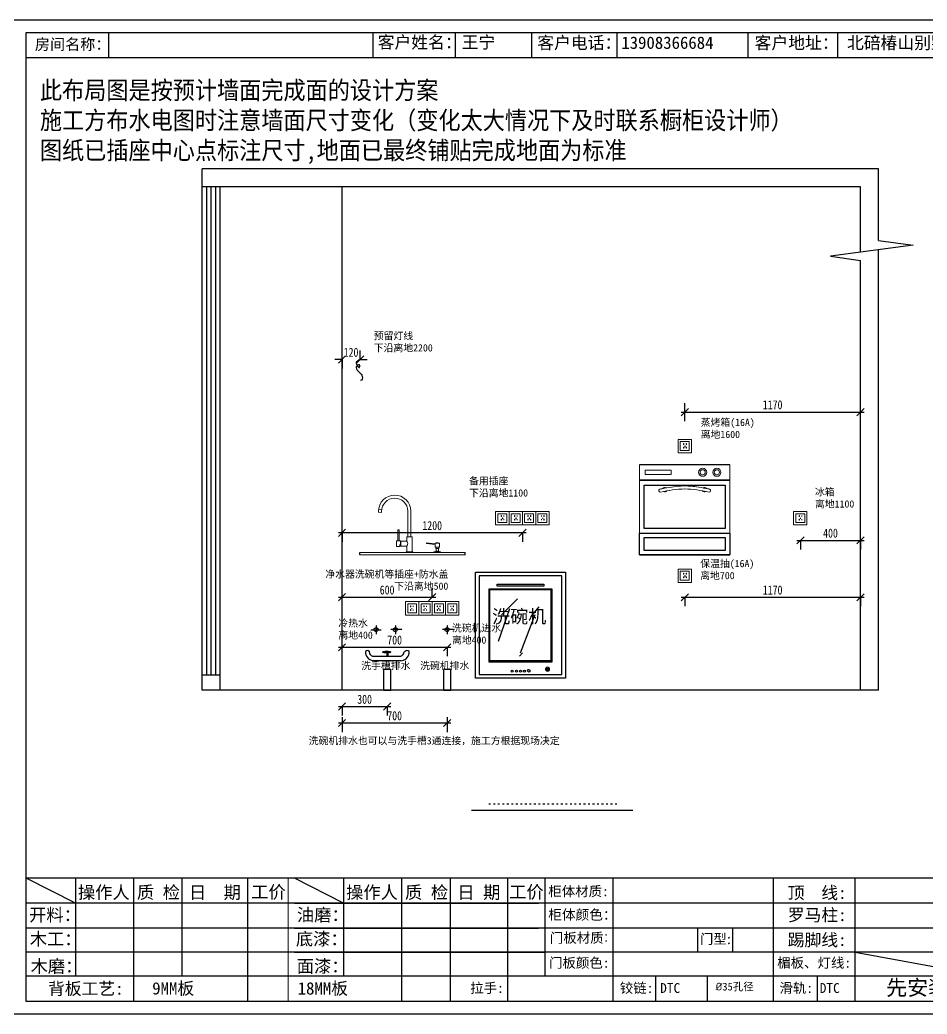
# Model space of a CAD drawing. Header units: millimetres. Extents: x -497855 to 324262, y -590254 to -173602.
# Drawn here: x -479305 to -473269, y -577022 to -570405 of the extents above; entities that cross this region are included whole.
import ezdxf

# ---------------------------------------------------------------- set-up
doc = ezdxf.new("R2010")
doc.units = ezdxf.units.MM
doc.header["$PDMODE"] = 3
for name, pattern in [('ACAD_ISO03W100', [30, 12, -18]), ('CENTERX2', [4, 2.5, -0.5, 0.5, -0.5]), ('DASH', [0.35, 0.25, -0.1])]:
    doc.linetypes.add(name, pattern=pattern)
for name, color, linetype in [('C', 145, 'Continuous'), ('HL_000 图签', 7, 'Continuous'), ('厨房电器', 7, 'Continuous'), ('柜体', 7, 'Continuous'), ('水电图层', 4, 'Continuous')]:
    doc.layers.add(name, color=color, linetype=linetype)
doc.layers.add('实物线', color=7, linetype='Continuous', lineweight=20)
doc.styles.add('HL_黑体', font='simhei.ttf')
doc.styles.get("Standard").update_dxf_attribs({"font": 'txt', "bigfont": 'gbcbig.shx'})
doc.styles.add('宋体', font='', dxfattribs={"width": 0.9})
doc.styles.add('数、文', font='', dxfattribs={"width": 0.8})
doc.styles.get('宋体').set_extended_font_data('SimSun')
doc.styles.get('数、文').set_extended_font_data('SimSun')
doc.dimstyles.new('60', dxfattribs={"dimscale": 60, "dimtxt": 1, "dimasz": 0.8, "dimexe": 1, "dimexo": 3, "dimgap": 0.3, "dimtad": 1, "dimdec": 0, "dimtxsty": '数、文', "dimblk": 'OBLIQUE', "dimcen": 0.3, "dimdle": 0.4, "dimclrd": 8, "dimclre": 8, "dimclrt": 1, "dimadec": 0, "dimazin": 0, "dimtfac": 1, "dimtdec": 0, "dimtix": 1, "dimtofl": 0, "dimtmove": 1, "dimatfit": 3, "dimldrblk": 'DOT', "dimfxl": 1, "dimfxlon": 1, "dimtolj": 1, "dimarcsym": 0})

# ---------------------------------------------------------------- blocks, each defined once
blk = doc.blocks.new('hdhdf')
at = {"color": 255}
blk.add_lwpolyline([(23.1, -273.5), (563.1, -273.5), (563.1, -563.5), (23.1, -563.5)], close=True, dxfattribs=at)
at = {"layer": '实物线', "color": 7, "ltscale": 0.5}
for p, q in [((-6.9, -138.5), (593.1, -138.5)), ((-6.9, -138.5), (-6.9, -593.5)), ((-6.9, -593.5), (-6.9, -138.5)), ((593.1, -138.5), (593.1, -238.5)), ((593.1, -138.5), (593.1, -288.5)), ((593.1, -593.5), (593.1, -138.5)), ((593.1, -138.5), (593.1, -593.5)), ((593.1, -238.5), (-6.9, -238.5)), ((593.1, -243.5), (-6.9, -243.5)), ((593.1, -238.5), (593.1, -593.5)), ((-6.9, -593.5), (593.1, -593.5))]:
    blk.add_line(p, q, dxfattribs=at)
blk.add_lwpolyline([(29.5, -173.8), (202, -173.8), (202, -203.2), (29.5, -203.2)], close=True, dxfattribs=at)
for centre, radius in [((412.4, -188.5), 27), ((412.4, -188.5), 17), ((507, -188.5), 27), ((507, -188.5), 17)]:
    blk.add_circle(centre, radius, dxfattribs=at)
for centre, radius, start, end in [((130.3, -310.5), 10, 107.98291, 276.95811), ((161.5, -304.3), 15, 50.78881, 150.36701), ((161.5, -304.3), 15, 234.01645, 327.14121), ((424.6, -304.3), 15, 212.85879, 305.98355), ((424.6, -304.3), 15, 29.63299, 129.21119), ((455.8, -310.5), 10, 263.04189, 72.01709)]:
    blk.add_arc(centre, radius, start, end, dxfattribs=at)
blk.add_open_spline([(127.2, -301), (137.7, -299), (148.2, -296.9), (179.1, -291.2), (199.6, -287.6), (240.9, -282.1), (261.8, -280.2), (286.6, -279.6), (290.3, -279.6), (297.8, -279.6), (301.6, -279.7), (312.8, -280), (320.2, -280.4), (342.4, -282), (357.2, -283.6), (392.9, -288.6), (413.7, -292.3), (442.6, -297.8), (450.8, -299.4), (458.9, -301)], degree=3, knots=[0, 0, 0, 0, 31.638865, 31.638865, 92.600143, 92.600143, 153.561421, 153.561421, 164.367647, 164.367647, 175.173874, 175.173874, 196.786327, 196.786327, 240.011233, 240.011233, 302.099201, 302.099201, 326.773065, 326.773065, 326.773065, 326.773065], dxfattribs=at)
blk.add_spline([(131, -320.7), (293.1, -299.6), (455.1, -320.7)], degree=3, dxfattribs=at)
blk = doc.blocks.new('gg5')
at = {"color": 20, "lineweight": 13}
for points in [[(335080.5, -219540.4), (335169.5, -219540.4), (335169.5, -219451.4), (335080.5, -219451.4)], [(335095.9, -219525.4), (335154.9, -219525.4), (335154.9, -219466.4), (335095.9, -219466.4)], [(335114.2, -219478.7), (335115.2, -219478.7), (335115.2, -219485.2), (335114.2, -219485.2)], [(335114.2, -219502.9), (335115.2, -219502.9), (335115.2, -219509.4), (335114.2, -219509.4)], [(335122.6, -219493.9), (335123.6, -219493.9), (335123.6, -219500.3), (335122.6, -219500.3)], [(335131.3, -219478.7), (335132.3, -219478.7), (335132.3, -219485.2), (335131.3, -219485.2)], [(335131.3, -219502.9), (335132.3, -219502.9), (335132.3, -219509.4), (335131.3, -219509.4)]]:
    blk.add_lwpolyline(points, close=True, dxfattribs=at)
blk = doc.blocks.new('rtbg')
at = {"color": 253}
for p, q in [((-467648.4, -515681.1), (-468198.4, -515681.1)), ((-468198.4, -515681.1), (-468198.4, -516336.1)), ((-467648.4, -516336.1), (-467648.4, -515681.1)), ((-467743, -516299.1), (-467743, -516302.8)), ((-468198.4, -516336.1), (-467648.4, -516336.1))]:
    blk.add_line(p, q, dxfattribs=at)
at = {"color": 251}
for p, q in [((-467712.4, -515769.9), (-468134.4, -515769.9)), ((-468134.4, -515769.9), (-468134.4, -516252.3)), ((-468128.3, -515773.9), (-468128.3, -516244.6)), ((-467718.5, -515773.9), (-468128.3, -515773.9)), ((-467718.5, -516244.6), (-467718.5, -515773.9)), ((-467712.4, -516252.3), (-467712.4, -515769.9)), ((-468048.7, -515939.8), (-467942.3, -515833.5)), ((-468069.4, -516115.9), (-467994.7, -515898.5)), ((-467853.4, -515954.1), (-467797.9, -515887.4)), ((-467923.3, -516192.1), (-467826.4, -515938.2)), ((-467929.6, -516214.3), (-467909, -516192.1)), ((-468134.4, -516252.3), (-467712.4, -516252.3)), ((-468128.3, -516244.6), (-467718.5, -516244.6))]:
    blk.add_line(p, q, dxfattribs=at)
at = {"color": 252}
for points in [[(-468223.4, -515656.1), (-467623.4, -515656.1), (-467623.4, -516361.1), (-468223.4, -516361.1)], [(-468078.3, -515734.7), (-467768.5, -515734.7), (-467768.5, -515748.5), (-468078.3, -515748.5)]]:
    blk.add_lwpolyline(points, close=True, dxfattribs=at)
at = {"color": 253}
for centre, radius in [((-467979, -516314.4), 6.92), ((-467949.9, -516314.4), 6.92), ((-467923.6, -516314.4), 6.92), ((-467897.2, -516314.4), 6.92), ((-467743.1, -516301.7), 8.6)]:
    blk.add_circle(centre, radius, dxfattribs=at)
blk.add_arc((-467743, -516302.6), 3.57, 154.66795, 25.33205, dxfattribs=at)
for centre, major_axis, ratio in [((-467868.1, -516312), (5.71, -7.83), 0.786648), ((-467743.1, -516301.4), (0, 14.7), 0.769378)]:
    blk.add_ellipse(centre, major_axis=major_axis, ratio=ratio, dxfattribs=at)
at = {"color": 254, "insert": (-468111.8, -515906.6), "char_height": 88, "width": 3425.079, "attachment_point": 1}
blk.add_mtext('{\\fSimSun|b0|i0|c134|p2;洗碗机}', dxfattribs=at)
blk = doc.blocks.new('XXCVXCV')
for p, q in [((156803.4, -99873.9), (156803.4, -99858.9)), ((157503.4, -99873.9), (157503.4, -99858.9))]:
    blk.add_line(p, q)
at = {"layer": '厨房电器', "lineweight": 9}
for p, q in [((156948.8, -99573.5), (156928.8, -99572.3)), ((156928.2, -99589.7), (156928.2, -99583.4)), ((156948.2, -99590.9), (156928.2, -99589.7)), ((156948.2, -99584.3), (156948.2, -99590.9)), ((157123.3, -99581.4), (157123.3, -99753.9)), ((157143.3, -99581.4), (157143.3, -99753.9)), ((157056.9, -99779.5), (157056.9, -99707.9)), ((157064.9, -99707.9), (157056.9, -99707.9)), ((157064.9, -99779.5), (157064.9, -99707.9)), ((157150.8, -99753.9), (157115.8, -99753.9)), ((157115.8, -99753.9), (157115.8, -99781.5)), ((157150.8, -99753.9), (157150.8, -99853.9)), ((157073.8, -99779.5), (157048, -99779.5)), ((157048, -99779.5), (157048, -99818.5)), ((157068.5, -99818.5), (157048, -99818.5)), ((157073.8, -99797.4), (157068.5, -99807)), ((157068.5, -99807), (157068.5, -99818.5)), ((157073.8, -99814), (157068.5, -99814)), ((157073.8, -99797.4), (157073.8, -99779.5)), ((157076.8, -99781.5), (157073.8, -99784)), ((157073.8, -99784), (157073.8, -99814)), ((157076.8, -99816.5), (157073.8, -99814)), ((157115.8, -99781.5), (157076.8, -99781.5)), ((157076.8, -99781.5), (157076.8, -99816.5)), ((157076.8, -99816.5), (157115.8, -99816.5)), ((157115.8, -99816.5), (157115.8, -99853.9)), ((157246.6, -99793.2), (157246, -99798.2)), ((157304, -99805.3), (157246, -99798.2)), ((157304.6, -99800.3), (157246.6, -99793.2)), ((157304.6, -99796.4), (157332.4, -99796.4)), ((157304.6, -99822.7), (157304.6, -99796.4)), ((157332.4, -99822.7), (157304.6, -99822.7)), ((157328.7, -99822.7), (157308.4, -99822.7)), ((157308.4, -99822.7), (157308.4, -99831.1)), ((157308.4, -99831.1), (157328.7, -99831.1)), ((157326.9, -99822.7), (157310.2, -99822.7)), ((157310.2, -99848.4), (157310.2, -99831.1)), ((157326.9, -99848.4), (157326.9, -99831.1)), ((157328.7, -99831.1), (157328.7, -99822.7)), ((157332.4, -99822.7), (157332.4, -99796.4)), ((156803.4, -99858.9), (157503.4, -99858.9)), ((156803.4, -99873.9), (157503.4, -99873.9)), ((157155.8, -99853.9), (157110.8, -99853.9)), ((157110.8, -99853.9), (157110.8, -99858.9)), ((157155.8, -99853.9), (157155.8, -99858.9)), ((157296, -99853.9), (157296, -99858.9)), ((157341, -99853.9), (157296, -99853.9)), ((157300.7, -99853.9), (157310.2, -99848.4)), ((157326.9, -99848.4), (157310.2, -99848.4)), ((157336.4, -99853.9), (157326.9, -99848.4)), ((157341, -99853.9), (157341, -99858.9))]:
    blk.add_line(p, q, dxfattribs=at)
for centre, radius, start, end in [((157035.8, -99583.4), 107.6, 1.07382, 180), ((157035.8, -99584.3), 87.6, 1.87027, 180), ((157125.6, -99780.4), 9.87, 186.43255, 220.15209), ((157124.3, -99816.8), 8.46, 137.9724, 177.49987), ((157102.8, -99798.2), 20, 319.40069, 357.67526), ((157102.8, -99799.6), 20, 1.87594, 40.15209), ((157318.5, -99823.1), 30.1, 62.44032, 117.55968)]:
    blk.add_arc(centre, radius, start, end, dxfattribs=at)
blk = doc.blocks.new('_Oblique')
at = {"color": 0, "linetype": 'ByBlock', "lineweight": -2}
blk.add_line((-0.5, -0.5), (0.5, 0.5), dxfattribs=at)
blk = doc.blocks.new('*D437')
at = {"layer": 'Defpoints', "color": 0}
for p in [(-474112.1, -573765.7), (-473712.1, -573765.7), (-473712.1, -573869)]:
    blk.add_point(p, dxfattribs=at)
at = {"layer": '水电图层', "color": 8, "lineweight": -2}
for p, q in [((-474136.1, -573869), (-473688.1, -573869)), ((-474112.1, -573869), (-474112.1, -573929)), ((-473712.1, -573869), (-473712.1, -573929))]:
    blk.add_line(p, q, dxfattribs=at)
at = {"layer": '水电图层', "color": 8, "lineweight": -2, "xscale": 48, "yscale": 48, "zscale": 48, "rotation": 180}
blk.add_blockref('_Oblique', (-474112.1, -573869), dxfattribs=at)
at = {"layer": '水电图层', "color": 8, "lineweight": -2, "xscale": 48, "yscale": 48, "zscale": 48}
blk.add_blockref('_Oblique', (-473712.1, -573869), dxfattribs=at)
at = {"layer": '水电图层', "color": 1, "insert": (-473912.1, -573821), "char_height": 60, "attachment_point": 5, "style": '数、文'}
blk.add_mtext('\\A1;400', dxfattribs=at)
blk = doc.blocks.new('*D438')
at = {"layer": 'Defpoints', "color": 0}
for p in [(-474882.07, -574148.68), (-473712.07, -574148.68), (-473712.07, -574247.8)]:
    blk.add_point(p, dxfattribs=at)
at = {"layer": '水电图层', "color": 8, "lineweight": -2}
for p, q in [((-474906.07, -574247.8), (-473688.07, -574247.8)), ((-474882.07, -574247.8), (-474882.07, -574307.8)), ((-473712.07, -574247.8), (-473712.07, -574307.8))]:
    blk.add_line(p, q, dxfattribs=at)
at = {"layer": '水电图层', "color": 8, "lineweight": -2, "xscale": 48, "yscale": 48, "zscale": 48, "rotation": 180}
blk.add_blockref('_Oblique', (-474882.07, -574247.8), dxfattribs=at)
at = {"layer": '水电图层', "color": 8, "lineweight": -2, "xscale": 48, "yscale": 48, "zscale": 48}
blk.add_blockref('_Oblique', (-473712.07, -574247.8), dxfattribs=at)
at = {"layer": '水电图层', "color": 1, "insert": (-474297.07, -574199.8), "char_height": 60, "attachment_point": 5, "style": '数、文'}
blk.add_mtext('\\A1;1170', dxfattribs=at)
blk = doc.blocks.new('*D439')
at = {"layer": 'Defpoints', "color": 0}
for p in [(-473712.07, -573015.13), (-474882.07, -573285.68), (-473712.07, -573285.68)]:
    blk.add_point(p, dxfattribs=at)
at = {"layer": '水电图层', "color": 8, "lineweight": -2}
for p, q in [((-474882.07, -573075.13), (-474882.07, -572955.13)), ((-473712.07, -573075.13), (-473712.07, -572955.13)), ((-474906.07, -573015.13), (-473688.07, -573015.13))]:
    blk.add_line(p, q, dxfattribs=at)
at = {"layer": '水电图层', "color": 8, "lineweight": -2, "xscale": 48, "yscale": 48, "zscale": 48, "rotation": 180}
blk.add_blockref('_Oblique', (-474882.07, -573015.13), dxfattribs=at)
at = {"layer": '水电图层', "color": 8, "lineweight": -2, "xscale": 48, "yscale": 48, "zscale": 48}
blk.add_blockref('_Oblique', (-473712.07, -573015.13), dxfattribs=at)
at = {"layer": '水电图层', "color": 1, "insert": (-474297.07, -572967.13), "char_height": 60, "attachment_point": 5, "style": '数、文'}
blk.add_mtext('\\A1;1170', dxfattribs=at)
blk = doc.blocks.new('*D441')
at = {"layer": 'Defpoints', "color": 0}
for p in [(-477162.07, -574865.68), (-476862.03, -574865.68), (-476862.03, -574974.91)]:
    blk.add_point(p, dxfattribs=at)
at = {"layer": '水电图层', "color": 8, "lineweight": -2}
for p, q in [((-477186.07, -574974.91), (-476838.03, -574974.91)), ((-477162.07, -574974.91), (-477162.07, -575034.91)), ((-476862.03, -574974.91), (-476862.03, -575034.91))]:
    blk.add_line(p, q, dxfattribs=at)
at = {"layer": '水电图层', "color": 8, "lineweight": -2, "xscale": 48, "yscale": 48, "zscale": 48, "rotation": 180}
blk.add_blockref('_Oblique', (-477162.07, -574974.91), dxfattribs=at)
at = {"layer": '水电图层', "color": 8, "lineweight": -2, "xscale": 48, "yscale": 48, "zscale": 48}
blk.add_blockref('_Oblique', (-476862.03, -574974.91), dxfattribs=at)
at = {"layer": '水电图层', "color": 1, "insert": (-477012.05, -574926.91), "char_height": 60, "attachment_point": 5, "style": '数、文'}
blk.add_mtext('\\A1;300', dxfattribs=at)
blk = doc.blocks.new('*D442')
at = {"layer": 'Defpoints', "color": 0}
for p in [(-477162.07, -574865.68), (-476462.11, -574865.68), (-476462.11, -575084.19)]:
    blk.add_point(p, dxfattribs=at)
at = {"layer": '水电图层', "color": 8, "lineweight": -2}
for p, q in [((-477186.07, -575084.19), (-476438.11, -575084.19)), ((-477162.07, -575045.68), (-477162.07, -575144.19)), ((-476462.11, -575045.68), (-476462.11, -575144.19))]:
    blk.add_line(p, q, dxfattribs=at)
at = {"layer": '水电图层', "color": 8, "lineweight": -2, "xscale": 48, "yscale": 48, "zscale": 48, "rotation": 180}
blk.add_blockref('_Oblique', (-477162.07, -575084.19), dxfattribs=at)
at = {"layer": '水电图层', "color": 8, "lineweight": -2, "xscale": 48, "yscale": 48, "zscale": 48}
blk.add_blockref('_Oblique', (-476462.11, -575084.19), dxfattribs=at)
at = {"layer": '水电图层', "color": 1, "insert": (-476812.09, -575036.19), "char_height": 60, "attachment_point": 5, "style": '数、文'}
blk.add_mtext('\\A1;700', dxfattribs=at)
blk = doc.blocks.new('*D443')
at = {"layer": 'Defpoints', "color": 0}
for p in [(-476562.1, -574247.2), (-477162.1, -574324), (-476562.1, -574365.7)]:
    blk.add_point(p, dxfattribs=at)
at = {"layer": '水电图层', "color": 8, "lineweight": -2}
for p, q in [((-477162.1, -574247.2), (-477162.1, -574187.2)), ((-476562.1, -574247.2), (-476562.1, -574187.2)), ((-477186.1, -574247.2), (-476538.1, -574247.2))]:
    blk.add_line(p, q, dxfattribs=at)
at = {"layer": '水电图层', "color": 8, "lineweight": -2, "xscale": 48, "yscale": 48, "zscale": 48, "rotation": 180}
blk.add_blockref('_Oblique', (-477162.1, -574247.2), dxfattribs=at)
at = {"layer": '水电图层', "color": 8, "lineweight": -2, "xscale": 48, "yscale": 48, "zscale": 48}
blk.add_blockref('_Oblique', (-476562.1, -574247.2), dxfattribs=at)
at = {"layer": '水电图层', "color": 1, "insert": (-476862.1, -574199.2), "char_height": 60, "attachment_point": 5, "style": '数、文'}
blk.add_mtext('\\A1;600', dxfattribs=at)
blk = doc.blocks.new('*D407')
at = {"layer": 'Defpoints', "color": 0}
for p in [(-477162.07, -573765.68), (-477162.07, -573818.78), (-475962.09, -573765.68)]:
    blk.add_point(p, dxfattribs=at)
at = {"layer": '水电图层', "color": 8, "lineweight": -2}
for p, q in [((-475938.09, -573818.78), (-477186.07, -573818.78)), ((-477162.07, -573818.78), (-477162.07, -573878.78)), ((-475962.09, -573818.78), (-475962.09, -573878.78))]:
    blk.add_line(p, q, dxfattribs=at)
at = {"layer": '水电图层', "color": 8, "lineweight": -2, "xscale": 48, "yscale": 48, "zscale": 48, "rotation": 180}
blk.add_blockref('_Oblique', (-477162.07, -573818.78), dxfattribs=at)
at = {"layer": '水电图层', "color": 8, "lineweight": -2, "xscale": 48, "yscale": 48, "zscale": 48}
blk.add_blockref('_Oblique', (-475962.09, -573818.78), dxfattribs=at)
at = {"layer": '水电图层', "color": 1, "insert": (-476562.08, -573770.78), "char_height": 60, "attachment_point": 5, "style": '数、文'}
blk.add_mtext('\\A1;1200', dxfattribs=at)
blk = doc.blocks.new('*D408')
at = {"layer": 'Defpoints', "color": 0}
for p in [(-476462.1, -574464), (-476462.1, -574580.3), (-477162.1, -574633.7)]:
    blk.add_point(p, dxfattribs=at)
at = {"layer": '水电图层', "color": 8, "lineweight": -2}
for p, q in [((-477162.1, -574580.3), (-477162.1, -574520.3)), ((-477186.1, -574580.3), (-476438.1, -574580.3)), ((-476462.1, -574580.3), (-476462.1, -574640.3))]:
    blk.add_line(p, q, dxfattribs=at)
at = {"layer": '水电图层', "color": 8, "lineweight": -2, "xscale": 48, "yscale": 48, "zscale": 48, "rotation": 180}
blk.add_blockref('_Oblique', (-477162.1, -574580.3), dxfattribs=at)
at = {"layer": '水电图层', "color": 8, "lineweight": -2, "xscale": 48, "yscale": 48, "zscale": 48}
blk.add_blockref('_Oblique', (-476462.1, -574580.3), dxfattribs=at)
at = {"layer": '水电图层', "color": 1, "insert": (-476812.1, -574532.3), "char_height": 60, "attachment_point": 5, "style": '数、文'}
blk.add_mtext('\\A1;700', dxfattribs=at)
blk = doc.blocks.new('*D457')
at = {"layer": 'Defpoints', "color": 0}
for p in [(-477162.07, -572500.89), (-477042.04, -572665.68), (-477042.04, -572665.68)]:
    blk.add_point(p, dxfattribs=at)
at = {"layer": '水电图层', "color": 8, "lineweight": -2}
for p, q in [((-477042.04, -572665.68), (-477042.04, -572605.68)), ((-477162.07, -572665.68), (-477210.07, -572665.68)), ((-477162.07, -572665.68), (-477162.07, -572725.68)), ((-477042.04, -572665.68), (-476994.04, -572665.68))]:
    blk.add_line(p, q, dxfattribs=at)
at = {"layer": '水电图层', "color": 8, "lineweight": -2, "xscale": 48, "yscale": 48, "zscale": 48}
blk.add_blockref('_Oblique', (-477162.07, -572665.68), dxfattribs=at)
at = {"layer": '水电图层', "color": 8, "lineweight": -2, "xscale": 48, "yscale": 48, "zscale": 48, "rotation": 180}
blk.add_blockref('_Oblique', (-477042.04, -572665.68), dxfattribs=at)
at = {"layer": '水电图层', "color": 1, "insert": (-477102.055, -572617.68), "char_height": 60, "attachment_point": 5, "style": '数、文'}
blk.add_mtext('\\A1;120', dxfattribs=at)

msp = doc.modelspace()

# ---------------------------------------------------------------- linework, layer by layer
at = {"color": 7}
for p, q in [((-478713.02, -570655.93), (-478713.02, -570489.35)), ((-476954.3, -570655.93), (-476954.3, -570489.35)), ((-476406.12, -570655.93), (-476406.12, -570489.35)), ((-475898.5, -570655.93), (-475898.5, -570489.35)), ((-475330.87, -570655.93), (-475330.87, -570489.35)), ((-474460.56, -570655.93), (-474460.56, -570489.35)), ((-473862.87, -570655.93), (-473862.87, -570489.35)), ((-479263.4, -570655.93), (-471614.46, -570655.93)), ((-471614.46, -576117.27), (-479263.4, -576117.27)), ((-475813.95, -576117.27), (-475813.95, -576769.68)), ((-475359.26, -576937.38), (-475359.26, -576117.27)), ((-474290.77, -576937.38), (-474290.77, -576117.27)), ((-473747.98, -576937.38), (-473747.98, -576117.27)), ((-470177.76, -576283.84), (-479263.4, -576283.84)), ((-475855.03, -576283.84), (-477479.33, -576283.84)), ((-471614.46, -576450.42), (-479263.4, -576450.42)), ((-474797.21, -576450.42), (-474797.21, -576610.05)), ((-474564.75, -576450.42), (-474564.75, -576610.05)), ((-471614.46, -576610.05), (-479263.4, -576610.05)), ((-471614.46, -576769.68), (-479263.4, -576769.68))]:
    msp.add_line(p, q, dxfattribs=at)
at = {"lineweight": 13}
msp.add_line((-477520.41, -576937.38), (-477520.41, -576117.27), dxfattribs=at)
for p, q in [((-473747.98, -576610.05), (-472871.46, -576769.68)), ((-475076.92, -576769.68), (-475076.92, -576937.38)), ((-474733.17, -576769.68), (-474733.17, -576937.38)), ((-474001.81, -576769.68), (-474001.81, -576937.38))]:
    msp.add_line(p, q)
at = {"color": 7}
for points in [[(-470093.63, -577021.51), (-479347.53, -577021.51), (-479347.53, -570405.23), (-470093.63, -570405.23)], [(-479347.53, -570405.23), (-470093.63, -570405.23), (-470093.63, -577021.51), (-479347.53, -577021.51)], [(-479263.4, -570489.35), (-470177.76, -570489.35), (-470177.76, -576937.38), (-479263.4, -576937.38)]]:
    msp.add_lwpolyline(points, close=True, dxfattribs=at)
at = {"layer": 'C', "color": 7, "linetype": 'ByBlock'}
for points in [[(-478935.6, -576283.84), (-479263.4, -576117.27)], [(-478935.6, -576117.27), (-478935.6, -576769.68)], [(-478550.44, -576117.27), (-478550.44, -576937.38)], [(-478227.49, -576117.27), (-478227.49, -576769.68)], [(-477791.9, -576117.27), (-477791.9, -576937.38)], [(-477151.52, -576283.84), (-477479.33, -576117.27)], [(-477151.52, -576117.27), (-477151.52, -576769.68)], [(-476766.37, -576117.27), (-476766.37, -576937.38)], [(-476443.41, -576117.27), (-476443.41, -576937.38)], [(-476061.59, -576117.27), (-476061.59, -576937.38)], [(-477479.33, -576283.84), (-475855.03, -576283.84)], [(-477479.33, -576283.84), (-475855.03, -576283.84)], [(-477479.33, -576450.42), (-475855.03, -576450.42)], [(-477479.33, -576610.05), (-475813.95, -576610.05)]]:
    msp.add_lwpolyline(points, dxfattribs=at)
at = {"layer": '柜体'}
msp.add_line((-475228.19, -575666.01), (-476300.25, -575666.01), dxfattribs=at)
at = {"layer": '柜体', "color": 8, "linetype": 'ACAD_ISO03W100'}
msp.add_line((-475333.37, -575624.22), (-476193.81, -575624.22), dxfattribs=at)
at = {"layer": '水电图层', "color": 2}
for p, q in [((-478092.07, -574865.68), (-478092.07, -571395.68)), ((-473592.07, -571395.68), (-478092.07, -571395.68)), ((-473592.07, -571873.04), (-473592.07, -571395.68)), ((-473712.07, -571515.68), (-478092.07, -571515.68)), ((-477972.07, -574865.68), (-477972.07, -571515.68)), ((-477162.07, -574865.68), (-477162.07, -571515.68)), ((-473712.07, -571951.64), (-473712.07, -571515.68)), ((-473361.54, -571904.67), (-473912.24, -571978.47)), ((-473592.07, -571873.04), (-473361.54, -571904.67)), ((-473592.07, -574865.68), (-473592.07, -571935.56)), ((-473912.24, -571978.47), (-473712.07, -572005.57)), ((-473712.07, -574865.68), (-473712.07, -572005.57)), ((-477972.07, -574765.68), (-478092.07, -574765.68)), ((-473592.07, -574865.68), (-478092.07, -574865.68))]:
    msp.add_line(p, q, dxfattribs=at)
at = {"layer": '水电图层', "color": 8}
for p, q in [((-478062.07, -574765.68), (-478062.07, -571515.68)), ((-478032.07, -574765.68), (-478032.07, -571515.68)), ((-478002.07, -574765.68), (-478002.07, -571515.68))]:
    msp.add_line(p, q, dxfattribs=at)
at = {"layer": '水电图层', "color": 255}
for p, q in [((-474582.07, -573365.68), (-475182.07, -573365.68)), ((-475182.07, -573965.68), (-474582.07, -573965.68))]:
    msp.add_line(p, q, dxfattribs=at)
at = {"layer": '水电图层', "color": 20, "linetype": 'DASH'}
for p, q in [((-476902.42, -574465.68), (-476970.18, -574465.68)), ((-476934.42, -574433.99), (-476934.42, -574493.93)), ((-476762.13, -574462.6), (-476838.45, -574462.6)), ((-476806.23, -574433.99), (-476806.23, -574493.93)), ((-476418.02, -574462.6), (-476494.33, -574462.6)), ((-476462.11, -574433.99), (-476462.11, -574493.93))]:
    msp.add_line(p, q, dxfattribs=at)
at = {"layer": '水电图层', "color": 20}
for p, q in [((-476862.14, -574639.5), (-476862.14, -574617.08)), ((-476855.01, -574639.5), (-476855.01, -574617.13)), ((-476769.8, -574669.59), (-476961.38, -574669.5)), ((-476769.8, -574669.59), (-476961.38, -574669.5))]:
    msp.add_line(p, q, dxfattribs=at)
at = {"layer": '水电图层', "color": 255}
for points in [[(-475182.07, -573820.68), (-474582.07, -573820.68), (-474582.07, -573965.68), (-475182.07, -573965.68)], [(-475152.07, -573850.68), (-474612.07, -573850.68), (-474612.07, -573935.68), (-475152.07, -573935.68)]]:
    msp.add_lwpolyline(points, close=True, dxfattribs=at)
at = {"layer": '水电图层', "color": 20}
msp.add_lwpolyline([(-476959, -574639.5), (-476771.51, -574639.5)], dxfattribs=at)
msp.add_lwpolyline([(-476959, -574639.5), (-476771.51, -574639.5)], dxfattribs=at)
at = {"layer": '水电图层', "color": 1}
for points in [[(-476886.43, -574865.68), (-476837.63, -574865.68), (-476837.63, -574728.9), (-476886.43, -574728.9)], [(-476486.51, -574865.68), (-476437.71, -574865.68), (-476437.71, -574728.9), (-476486.51, -574728.9)]]:
    msp.add_lwpolyline(points, close=True, dxfattribs=at)
at = {"layer": '水电图层', "color": 20, "linetype": 'DASH'}
for centre in [(-476935.34, -574463.11), (-476807.15, -574463.11), (-476463.03, -574463.11)]:
    msp.add_circle(centre, 13.2, dxfattribs=at)
at = {"layer": '水电图层', "color": 20}
for centre, radius, start, end in [((-476948.65, -574612.23), 57.79, 177.11414, 262.310117), ((-476991.98, -574621.89), 19.1, 35.364479, 138.863801), ((-476953.65, -574612.23), 27.79, 177.11414, 258.901251), ((-476776.86, -574612.23), 27.79, 281.098749, 2.88586), ((-476772.14, -574613.9), 56.18, 278.200573, 4.666109), ((-476730.53, -574621.89), 19.1, 41.136199, 144.635521)]:
    msp.add_arc(centre, radius, start, end, dxfattribs=at)
at = {"layer": '水电图层', "color": 255}
msp.add_spline([(-477042.04, -572665.68), (-477068.78, -572686.67), (-477060.66, -572705.28), (-477046.82, -572718.63), (-477046.34, -572700.98), (-477059.71, -572703.84), (-477067.35, -572719.59), (-477047.77, -572750.6), (-477027.24, -572777.32), (-477038.22, -572805.47), (-477040.13, -572805.47)], degree=3, dxfattribs=at)
at = {"layer": '水电图层', "color": 20}
for points, knots in [([(-476892.06, -574612.27), (-476892.06, -574612.27), (-476892.06, -574612.29), (-476892.06, -574612.31), (-476892.01, -574612.42), (-476891.95, -574612.51), (-476891.74, -574612.72), (-476891.59, -574612.85), (-476891.2, -574613.12), (-476890.95, -574613.26), (-476890, -574613.73), (-476889.11, -574614.07), (-476886.96, -574614.68), (-476885.7, -574614.96), (-476882.12, -574615.58), (-476879.58, -574615.87), (-476874.21, -574616.21), (-476871.37, -574616.27), (-476854.58, -574616.15), (-476851.85, -574615.96), (-476846.9, -574615.39), (-476844.69, -574615), (-476841.85, -574614.26), (-476840.95, -574613.97), (-476839.68, -574613.43), (-476839.24, -574613.19), (-476838.68, -574612.81), (-476838.52, -574612.66), (-476838.34, -574612.45), (-476838.3, -574612.38), (-476838.27, -574612.29), (-476838.27, -574612.28), (-476838.27, -574612.25), (-476838.27, -574612.23), (-476838.32, -574612.12), (-476838.38, -574612.04), (-476838.56, -574611.84), (-476838.69, -574611.72), (-476839.21, -574611.36), (-476839.7, -574611.09), (-476840.95, -574610.58), (-476841.71, -574610.32), (-476844.28, -574609.63), (-476846.4, -574609.23), (-476851.16, -574608.64), (-476853.8, -574608.44), (-476859.23, -574608.27), (-476873.23, -574608.3), (-476878.56, -574608.58), (-476881.1, -574608.84), (-476885.57, -574609.53), (-476887.5, -574609.97), (-476889.67, -574610.69), (-476890.27, -574610.93), (-476891.23, -574611.42), (-476891.57, -574611.66), (-476891.9, -574611.97), (-476891.97, -574612.07), (-476892.05, -574612.2), (-476892.06, -574612.24), (-476892.06, -574612.26), (-476892.06, -574612.27), (-476892.06, -574612.27)], [0, 0, 0, 0, 0, 0.1053896, 0.1053896, 0.2107791, 0.2107791, 0.3161687, 0.3161687, 0.4215582, 0.4215582, 0.6650655, 0.6650655, 0.9085727, 0.9085727, 1.2893989, 1.2893989, 1.670225, 1.670225, 2.0510512, 2.0510512, 2.4318774, 2.4318774, 2.65595, 2.65595, 2.8284447, 2.8284447, 2.9555337, 2.9555337, 3.0534312, 3.0534312, 3.1513286, 3.1513286, 3.2492261, 3.2492261, 3.3471235, 3.3471235, 3.445021, 3.445021, 3.6367151, 3.6367151, 3.8284091, 3.8284091, 4.2011366, 4.2011366, 4.573864, 4.573864, 4.9465914, 4.9465914, 5.3193188, 5.3193188, 5.6920462, 5.6920462, 5.8723369, 5.8723369, 6.0526277, 6.0526277, 6.1555187, 6.1555187, 6.2584097, 6.2584097, 6.2831853, 6.2831853, 6.2831853, 6.2831853]), ([(-476839.67, -574612.27), (-476839.91, -574612.13), (-476840.22, -574611.97), (-476840.98, -574611.64), (-476841.43, -574611.48), (-476842.94, -574611), (-476844.17, -574610.7), (-476846.98, -574610.18), (-476848.55, -574609.95), (-476851.92, -574609.6), (-476853.72, -574609.47), (-476858.5, -574609.27), (-476872.77, -574609.28), (-476878.15, -574609.56), (-476880.52, -574609.78), (-476884.08, -574610.3), (-476885.41, -574610.55), (-476887.73, -574611.1), (-476888.72, -574611.4), (-476889.87, -574611.86), (-476890.2, -574612.01), (-476890.53, -574612.19), (-476890.6, -574612.23), (-476890.66, -574612.27)], [3.4935938, 3.4935938, 3.4935938, 3.4935938, 3.6243089, 3.6243089, 3.755024, 3.755024, 4.0127251, 4.0127251, 4.2704261, 4.2704261, 4.5281272, 4.5281272, 4.9393621, 4.9393621, 5.2879282, 5.2879282, 5.5301797, 5.5301797, 5.7724312, 5.7724312, 5.8971851, 5.8971851, 5.9316484, 5.9316484, 5.9316484, 5.9316484]), ([(-476890.66, -574612.27), (-476890.43, -574612.41), (-476890.12, -574612.57), (-476889.36, -574612.89), (-476888.91, -574613.06), (-476887.26, -574613.58), (-476885.83, -574613.92), (-476882.54, -574614.49), (-476880.69, -574614.73), (-476875.84, -574615.15), (-476872.7, -574615.26), (-476855.3, -574615.19), (-476852.24, -574615), (-476846.78, -574614.37), (-476844.38, -574613.92), (-476841.8, -574613.19), (-476841.13, -574612.96), (-476840.22, -574612.57), (-476839.9, -574612.41), (-476839.67, -574612.27)], [0.351884, 0.351884, 0.351884, 0.351884, 0.4823925, 0.4823925, 0.6129011, 0.6129011, 0.9055417, 0.9055417, 1.1981823, 1.1981823, 1.6241676, 1.6241676, 2.0501529, 2.0501529, 2.4761382, 2.4761382, 2.6588208, 2.6588208, 2.7896319, 2.7896319, 2.7896319, 2.7896319]), ([(-476890.14, -574611.41), (-476889.98, -574611.51), (-476889.74, -574611.63), (-476889.16, -574611.89), (-476888.81, -574612.03), (-476887.53, -574612.46), (-476886.43, -574612.75), (-476883.88, -574613.26), (-476882.43, -574613.49), (-476879.3, -574613.86), (-476877.62, -574614), (-476874.14, -574614.19), (-476872.35, -574614.24), (-476855.75, -574614.22), (-476852.17, -574614.01), (-476847.26, -574613.4), (-476845.61, -574613.12), (-476843.39, -574612.61), (-476842.66, -574612.41), (-476841.56, -574612.04), (-476841.15, -574611.89), (-476840.56, -574611.62), (-476840.34, -574611.51), (-476840.19, -574611.41)], [0.351884, 0.351884, 0.351884, 0.351884, 0.4682802, 0.4682802, 0.5846764, 0.5846764, 0.8337483, 0.8337483, 1.0828202, 1.0828202, 1.3318921, 1.3318921, 1.580964, 1.580964, 2.0791079, 2.0791079, 2.3726083, 2.3726083, 2.5466309, 2.5466309, 2.6804483, 2.6804483, 2.7896319, 2.7896319, 2.7896319, 2.7896319])]:
    msp.add_open_spline(points, degree=3, knots=knots, dxfattribs=at)

# ---------------------------------------------------------------- block references
at = {"color": 7, "linetype": 'CENTERX2', "lineweight": 5}
msp.add_blockref('hdhdf', (-475175.13, -573227.19), dxfattribs=at)
msp.add_blockref('XXCVXCV', (-633847.08, -474091.79))
at = {"layer": '水电图层', "color": 0, "linetype": 'DASH', "xscale": -1}
for p in [(-139757.11, -353745.25), (-140970.63, -354225.25), (-140881.63, -354225.25), (-140792.63, -354225.25), (-140703.63, -354225.25), (-138988.12, -354225.25), (-139757.11, -354608.25)]:
    msp.add_blockref('gg5', p, dxfattribs=at)
at = {"layer": '水电图层', "color": 255}
msp.add_blockref('rtbg', (-8051.68, -58424.54), dxfattribs=at)
at = {"layer": '水电图层', "color": 0, "linetype": 'DASH'}
for p in [(-811820.53, -354825.25), (-811731.53, -354825.25), (-811642.53, -354825.25), (-811553.53, -354825.25)]:
    msp.add_blockref('gg5', p, dxfattribs=at)

# ---------------------------------------------------------------- texts
at = {"color": 7, "attachment_point": 1}
for s, insert, char_height in [('{\\fKaiTi|b0|i0|c134|p49;房间名称\\fSimHei|b0|i0|c134|p2;：}', (-479205.81, -570530.91), 73.7662), ('{\\fKaiTi|b0|i0|c134|p49;客户姓名\\fSimHei|b0|i0|c134|p2;：\\fKaiTi|b0|i0|c134|p49;王宁}', (-476924.97, -570513.08), 81.9625), ('{\\fKaiTi|b0|i0|c134|p49;客户电话\\fSimHei|b0|i0|c134|p2;：13908366684}', (-475863.02, -570516.11), 81.9625), ('{\\fKaiTi|b0|i0|c134|p49;客户地址： 北碚椿山别墅一期1组团7-4}', (-474417.19, -570516.63), 81.9625)]:
    msp.add_mtext(s, dxfattribs=dict(at, insert=insert, char_height=char_height))
at = {"attachment_point": 1}
for s, insert, char_height, width in [('{\\fKaiTi|b0|i0|c134|p49;柜体材质: }', (-475789.74, -576171.14), 65.57, 1295.3406), ('{\\fKaiTi|b0|i0|c134|p49;柜体颜色\\fSimHei|b0|i0|c134|p2;：}', (-475789.74, -576326.38), 66.5945, 1295.3406), ('{\\fKaiTi|b0|i0|c134|p49;门板材质}：', (-475779.26, -576481.14), 65.57, 1052.6051), ('{\\fKaiTi|b0|i0|c134|p49;先安装木地板再安装衣柜}', (-473541.64, -576793.74), 102.4531, 1735.4459)]:
    msp.add_mtext(s, dxfattribs=dict(at, insert=insert, char_height=char_height, width=width))
for s, insert, char_height in [('{\\fKaiTi|b0|i0|c134|p49;顶  线\\fSimHei|b0|i0|c134|p49;:  }', (-474196.68, -576173.18), 81.9625), ('{\\fKaiTi|b0|i0|c134|p49;罗马柱\\fSimHei|b0|i0|c134|p49;:  }', (-474196.68, -576320.46), 81.9625), ('{\\fKaiTi|b0|i0|c134|p49;踢脚线\\fSimHei|b0|i0|c134|p49;: }', (-474196.68, -576486.37), 81.9625), ('{\\fKaiTi|b0|i0|c134|p49;门型}: ', (-474780.96, -576488.55), 65.57), ('{\\fKaiTi|b0|i0|c134|p49;门板颜色\\fSimHei|b0|i0|c134|p49;:}', (-475785.07, -576647.34), 65.57), ('{\\f宋体|b0|i0|c134|p2;楣板、灯线:}', (-474267.06, -576647.34), 65.57), ('{\\fKaiTi|b0|i0|c134|p49;拉手\\fSimHei|b0|i0|c134|p49;: }', (-476309.47, -576815.04), 65.57), ('{\\fKaiTi|b0|i0|c134|p49;铰链\\fSimHei|b0|i0|c134|p49;: \\fKaiTi|b0|i0|c134|p49;DTC}', (-475313.96, -576815.04), 65.57), ('{\\fKaiTi|b0|i0|c134|p49;滑轨\\fSimHei|b0|i0|c134|p49;: \\fKaiTi|b0|i0|c134|p49;DTC}', (-474252.04, -576815.04), 65.57)]:
    msp.add_mtext(s, dxfattribs=dict(at, insert=insert, char_height=char_height))
at = {"color": 7, "char_height": 81.9625, "attachment_point": 1}
for s, insert, width in [('{\\fKaiTi|b0|i0|c134|p49;背板工艺\\fSimHei|b0|i0|c134|p49;:\\f宋体|b0|i0|c134|p2; }     ', (-479118.5, -576810.47), 627.1847), ('{\\fKaiTi|b0|i0|c134|p49;9MM板 }     ', (-478424.99, -576809.14), 885.1749), ('{\\fKaiTi|b0|i0|c134|p49;18MM板 }     ', (-477457.27, -576809.14), 885.1749)]:
    msp.add_mtext(s, dxfattribs=dict(at, insert=insert, width=width))
at = {"layer": 'C', "color": 7, "linetype": 'ByBlock', "char_height": 84.1289, "attachment_point": 1, "line_spacing_factor": 1.113371}
for s, insert in [('{\\fKaiTi|b0|i0|c134|p49;操作人}', (-478919, -576169.12)), ('{\\fKaiTi|b0|i0|c134|p49;质 检}', (-478526.81, -576169.12)), ('{\\fKaiTi|b0|i0|c134|p49;日  期}', (-478179.51, -576169.61)), ('{\\fKaiTi|b0|i0|c134|p49;工价}', (-477766.36, -576166.97)), ('{\\fKaiTi|b0|i0|c134|p49;操作人}', (-477134.93, -576169.12)), ('{\\fKaiTi|b0|i0|c134|p49;质 检}', (-476742.73, -576169.12)), ('{\\fKaiTi|b0|i0|c134|p49;日 期}', (-476395.43, -576169.61)), ('{\\fKaiTi|b0|i0|c134|p49;工价}', (-476050.31, -576166.97)), ('{\\fKaiTi|b0|i0|c134|p49;开料\\f宋体|b0|i0|c134|p2;：}', (-479244.17, -576318.68)), ('{\\fKaiTi|b0|i0|c134|p49;油磨\\fSimHei|b0|i0|c134|p2;：}', (-477462.45, -576318.68)), ('{\\fKaiTi|b0|i0|c134|p49;木工\\f宋体|b0|i0|c134|p2;：}', (-479239.74, -576479.26)), ('{\\fKaiTi|b0|i0|c134|p49;底漆\\fSimHei|b0|i0|c134|p2;：}', (-477469, -576479.26)), ('{\\fKaiTi|b0|i0|c134|p49;木磨\\fSimHei|b0|i0|c134|p49;：}', (-479234.18, -576660.5)), ('{\\fKaiTi|b0|i0|c134|p49;面漆\\fSimHei|b0|i0|c134|p2;：}', (-477463.44, -576660.5))]:
    msp.add_mtext(s, dxfattribs=dict(at, insert=insert))
at = {"layer": 'C', "color": 0, "linetype": 'ByBlock', "insert": (-474676.27, -576812.9), "char_height": 51.2266, "width": 669.2387, "attachment_point": 1, "line_spacing_factor": 1.2}
msp.add_mtext('{\\fISOCPEUR|b0|i0|c0|p34;%%C\\fSimHei|b0|i0|c134|p49;35孔径}', dxfattribs=at)
at = {"layer": 'HL_000 图签', "color": 84, "char_height": 48, "style": 'HL_黑体'}
for s, insert, width, attachment_point in [('{\\fSimSun|b0|i0|c134|p2;预留灯线\\P下沿离地2200}', (-476951.11, -572483.66), 1400.1884, 1), ('{\\fSimSun|b0|i0|c134|p54;蒸烤箱(16A)\\P离地1600}', (-474775.73, -573059.8), 1400.1884, 1), ('{\\fSimSun|b0|i0|c134|p2;备用插座\\P下沿离地1100}', (-476317.02, -573449.1), 1400.1884, 1), ('{\\fSimSun|b0|i0|c134|p54;冰箱\\P离地1100}', (-474015.51, -573522.38), 1400.1884, 1), ('{\\fSimSun|b0|i0|c134|p54;保温抽(16A)\\P离地700}', (-474778.91, -573999.13), 1400.1884, 1), ('{\\fSimSun|b0|i0|c134|p54;净水器洗碗机等插座+防水盖\\P下沿离地500}', (-476454.77, -574069.42), 1400.1884, 3), ('{\\fSimSun|b0|i0|c134|p54;冷热水\\P离地400}', (-477186.52, -574395.54), 1400.1884, 1), ('{\\fSimSun|b0|i0|c134|p54;洗碗机进水\\P离地400}', (-476430.56, -574427.98), 1400.1884, 1), ('{\\fSimSun|b0|i0|c134|p54;洗手槽排水 }', (-477034.62, -574678.53), 1400.1884, 1), ('{\\fSimSun|b0|i0|c134|p54;洗碗机排水 }', (-476642.71, -574678.53), 1400.1884, 1), ('{\\fSimSun|b0|i0|c134|p54;洗碗机排水也可以与洗手槽3通连接，施工方根据现场决定}', (-477384, -575177.85), 2027.197, 1)]:
    msp.add_mtext(s, dxfattribs=dict(at, insert=insert, width=width, attachment_point=attachment_point))
at = {"layer": '水电图层', "color": 255, "insert": (-479172.31, -570813.12), "char_height": 120, "width": 5821.9593, "attachment_point": 1, "style": '宋体'}
msp.add_mtext('{\\C84;此布局图是按预计墙面完成面的设计方案\\P施工方布水电图时注意墙面尺寸变化（变化太大情况下及时联系橱柜设计师）\\P图纸已插座中心点标注尺寸,地面已最终铺贴完成地面为标准}', dxfattribs=at)

# ---------------------------------------------------------------- dimensions: what is measured, and where the dimension line sits
at = {"layer": '水电图层', "color": 255}
for base, p1, p2, picture, middle in [((-477042.04, -572665.68), (-477162.07, -572500.89), (-477042.04, -572665.68), '*D457', (-477102.05, -572617.68)), ((-473712.07, -573015.13), (-474882.07, -573285.68), (-473712.07, -573285.68), '*D439', (-474297.07, -572967.13)), ((-477162.07, -573818.78), (-475962.09, -573765.68), (-477162.07, -573765.68), '*D407', (-476562.08, -573770.78)), ((-473712.07, -573869.03), (-474112.07, -573765.68), (-473712.07, -573765.68), '*D437', (-473912.07, -573821.03)), ((-476562.07, -574247.23), (-477162.07, -574324), (-476562.07, -574365.68), '*D443', (-476862.07, -574199.23)), ((-473712.07, -574247.8), (-474882.07, -574148.68), (-473712.07, -574148.68), '*D438', (-474297.07, -574199.8)), ((-476462.11, -574580.31), (-477162.07, -574633.66), (-476462.11, -574463.96), '*D408', (-476812.09, -574532.31)), ((-476862.03, -574974.91), (-477162.07, -574865.68), (-476862.03, -574865.68), '*D441', (-477012.05, -574926.91)), ((-476462.11, -575084.19), (-477162.07, -574865.68), (-476462.11, -574865.68), '*D442', (-476812.09, -575036.19))]:
    dim = msp.add_linear_dim(base=base, p1=p1, p2=p2, dimstyle='60', override={"dimdec": 1, "dimtdec": 1}, dxfattribs=at)
    dim.commit()
    dim.dimension.update_dxf_attribs({"geometry": picture, "text_midpoint": middle})

doc.saveas('drawing.dxf')
